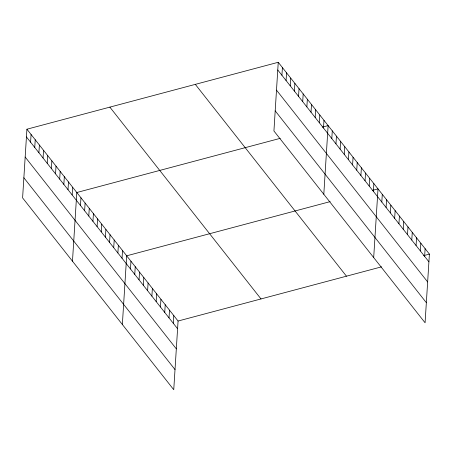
<?xml version="1.0" encoding="UTF-8"?>
<svg xmlns="http://www.w3.org/2000/svg" width="452" height="452" viewBox="0 0 452 452"><rect width="100%" height="100%" fill="white"/><g stroke="black" fill="none" stroke-linecap="round" stroke-linejoin="round"><path stroke-width="0.68" d="M26.922 129.21L22.6 197.897L173.749 389.714L178.071 321.027L26.922 129.21L278.251 62.286L429.4 254.103L425.078 322.79L273.929 130.973L278.251 62.286M30.595 142.199L31.081 134.487M34.747 147.476L35.233 139.758M38.906 152.748L39.392 145.035M43.064 158.025L43.55 150.313M47.217 163.296L47.703 155.584M51.375 168.573L51.861 160.861M55.534 173.85L56.02 166.133M59.687 179.122L60.172 171.41M63.845 184.399L64.331 176.687M68.003 189.676L68.489 181.958M72.156 194.948L72.642 187.235M72.478 261.194L76.8 192.512L280.28 138.329M80.473 205.502L80.959 197.784M84.626 210.773L85.112 203.061M88.784 216.05L89.27 208.332M92.942 221.322L93.428 213.61M97.095 226.599L97.581 218.887M101.254 231.876L101.74 224.158M105.412 237.147L105.898 229.435M109.57 242.425L110.051 234.712M113.723 247.702L114.209 239.984M117.882 252.973L118.367 245.261M122.04 258.25L122.52 250.538M122.356 324.496L126.679 255.809L330.158 201.626M130.475 268.957L130.961 261.245M134.758 274.392L135.244 266.68M139.041 279.828L139.527 272.115M143.324 285.263L143.809 277.551M147.606 290.698L148.092 282.986M151.889 296.133L152.375 288.421M156.172 301.569L156.658 293.856M160.454 307.004L160.94 299.292M164.737 312.439L165.223 304.721M169.02 317.875L169.506 310.157M173.302 323.31L173.788 315.592M281.924 75.275L282.41 67.563M286.076 80.552L286.562 72.834M290.235 85.823L290.721 78.111M294.393 91.101L294.879 83.388M298.552 96.378L299.032 88.66M302.704 101.649L303.19 93.937M306.863 106.926L307.349 99.214M311.021 112.203L311.501 104.485M315.174 117.475L315.66 109.763M319.332 122.752L319.818 115.034M323.491 128.023L323.977 120.311M323.807 194.27L328.129 125.588L322.389 127.114M331.802 138.578L332.288 130.86M335.96 143.849L336.446 136.137M340.113 149.126L340.599 141.414M344.271 154.403L344.757 146.685M348.43 159.675L348.916 151.962M352.583 164.952L353.068 157.239M356.741 170.223L357.227 162.511M360.899 175.5L361.385 167.788M365.052 180.777L365.538 173.059M369.211 186.049L369.696 178.337M373.369 191.326L373.855 183.614M373.691 257.572L378.008 188.885L372.267 190.416M381.804 202.038L382.29 194.32M386.087 207.468L386.573 199.756M390.37 212.903L390.856 205.191M394.652 218.339L395.138 210.626M398.935 223.774L399.421 216.062M403.218 229.209L403.704 221.497M407.501 234.644L407.986 226.932M411.783 240.08L412.269 232.368M416.066 245.515L416.552 237.803M420.349 250.95L420.835 243.238M424.631 256.386L425.117 248.668M178.071 321.027L381.55 266.844M423.66 255.634L429.4 254.103M277.765 69.998L428.914 261.821M276.5 90.123L427.648 281.941M275.195 110.853L426.343 302.671M195.315 84.371L346.464 276.189M109.859 107.124L261.007 298.941M26.436 136.922L177.585 328.745M25.171 157.042L176.32 348.865M23.866 177.772L175.014 369.595"/></g></svg>
